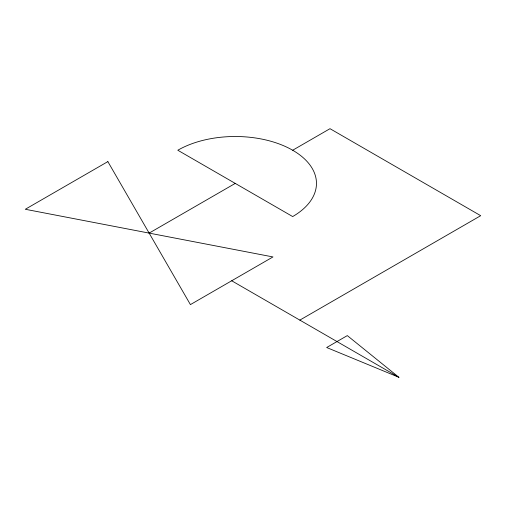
<?xml version="1.0" encoding="UTF-8"?>
<svg xmlns="http://www.w3.org/2000/svg" width="506" height="506" viewBox="0 0 506 506"><rect width="100%" height="100%" fill="white"/><g stroke="black" fill="none" stroke-linecap="round" stroke-linejoin="round"><path stroke-width="0.76" d="M149.137 233.108L235.239 183.4M292.677 150.238A81.232 46.9 0 0 1 292.677 216.562L177.802 150.238A81.232 46.9 0 0 1 292.677 150.238L330.001 128.688L480.7 215.689L299.837 320.115M398.911 377.312L326.674 347.521L347.312 335.604L398.911 377.312L231.697 280.773M107.86 161.61L25.3 209.275L272.974 256.94L190.414 304.606L107.86 161.61"/></g></svg>
